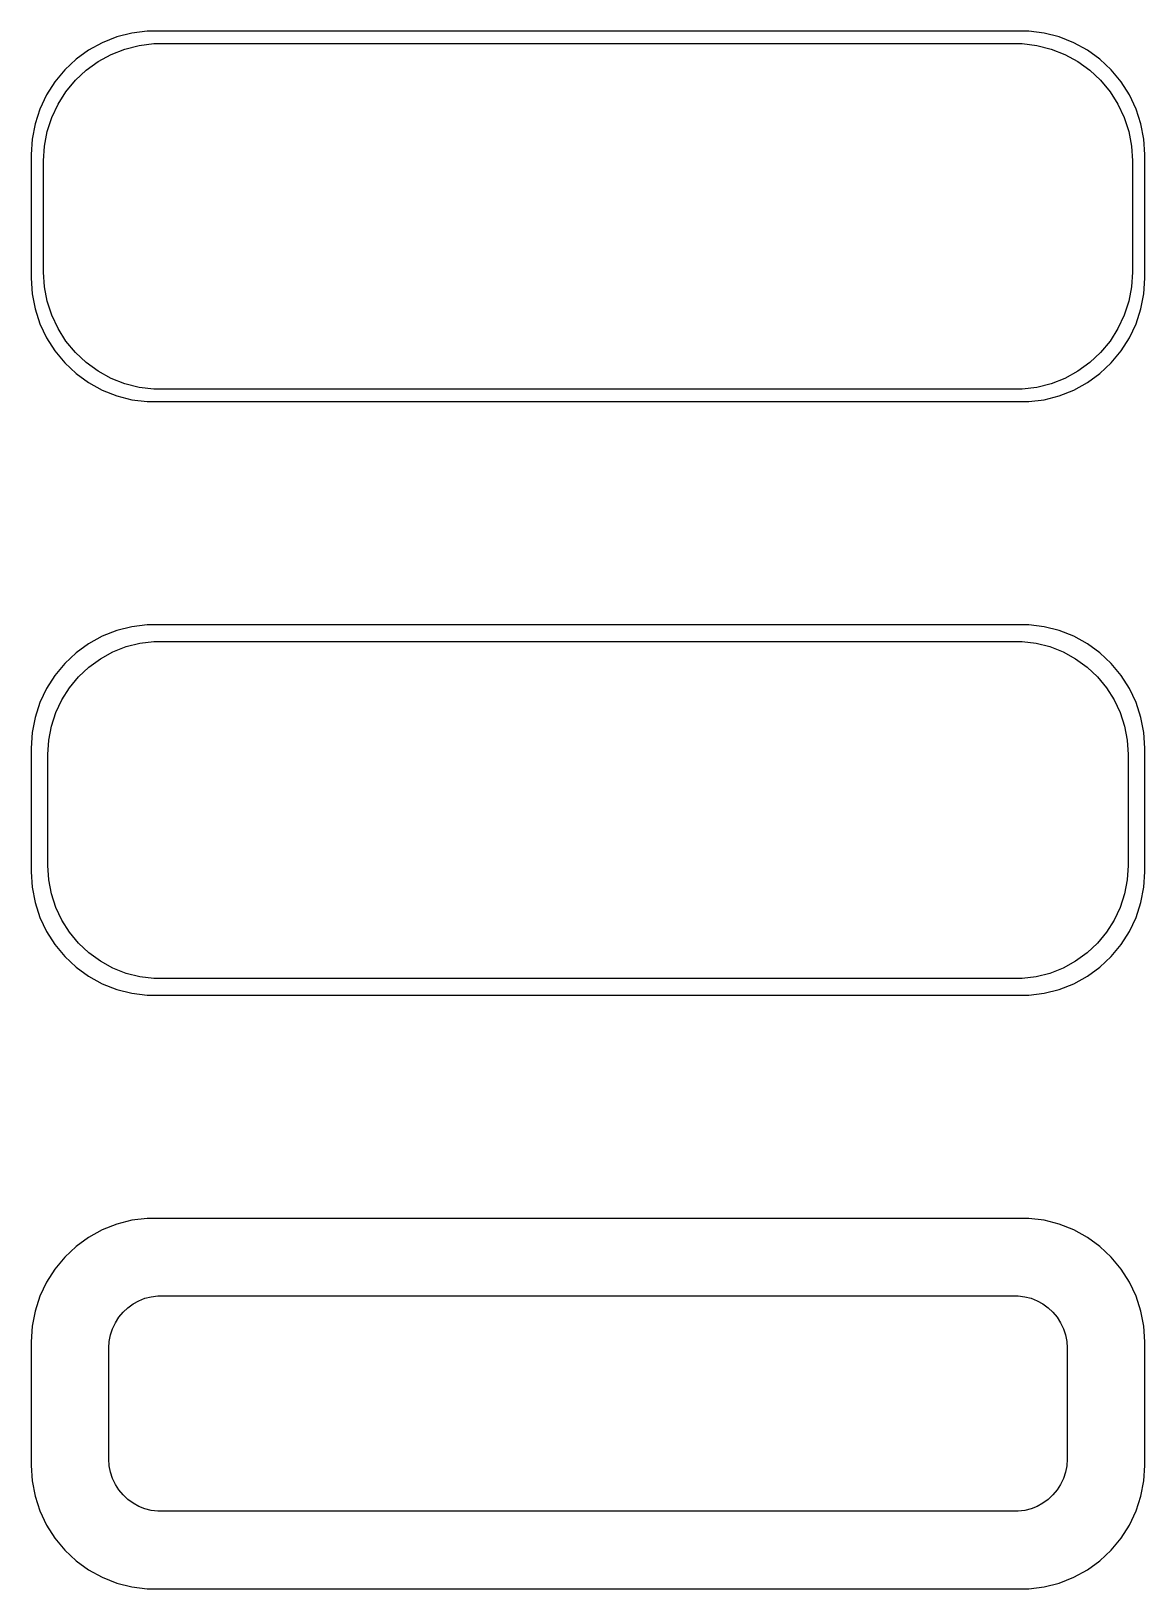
# Model space of a CAD drawing. Header units: metres. Extents: x -22.5 to 22.5, y 64.5 to 127.5.
import ezdxf

# ---------------------------------------------------------------- set-up
doc = ezdxf.new("R2010")
doc.units = ezdxf.units.M

msp = doc.modelspace()

# ---------------------------------------------------------------- linework, layer by layer
for p, q in [((-19.0451, 127.255), (-19.6289, 127.024)), ((-18.4369, 127.411), (-19.0451, 127.255)), ((-17.8139, 127.49), (-18.4369, 127.411)), ((17.8139, 127.49), (-17.8139, 127.49)), ((18.4369, 127.411), (17.8139, 127.49)), ((19.0451, 127.255), (18.4369, 127.411)), ((19.6289, 127.024), (19.0451, 127.255)), ((-20.1791, 126.722), (-20.6871, 126.353)), ((-19.6289, 127.024), (-20.1791, 126.722)), ((-19.2724, 126.548), (-18.7178, 126.768)), ((-18.7178, 126.768), (-18.1401, 126.916)), ((-18.1401, 126.916), (-17.5482, 126.991)), ((-17.5482, 126.991), (17.5482, 126.991)), ((17.5482, 126.991), (18.1401, 126.916)), ((18.1401, 126.916), (18.7178, 126.768)), ((18.7178, 126.768), (19.2724, 126.548)), ((20.1791, 126.722), (19.6289, 127.024)), ((20.6871, 126.353), (20.1791, 126.722)), ((-20.6871, 126.353), (-21.1448, 125.923)), ((-20.2778, 125.91), (-19.7952, 126.261)), ((-19.7952, 126.261), (-19.2724, 126.548)), ((19.2724, 126.548), (19.7952, 126.261)), ((19.7952, 126.261), (20.2778, 125.91)), ((21.1448, 125.923), (20.6871, 126.353)), ((-21.5451, 125.439), (-21.8815, 124.909)), ((-21.1448, 125.923), (-21.5451, 125.439)), ((-21.0928, 125.042), (-20.7126, 125.502)), ((-20.7126, 125.502), (-20.2778, 125.91)), ((20.2778, 125.91), (20.7126, 125.502)), ((20.7126, 125.502), (21.0928, 125.042)), ((21.5451, 125.439), (21.1448, 125.923)), ((21.8815, 124.909), (21.5451, 125.439)), ((-21.8815, 124.909), (-22.1489, 124.341)), ((-21.4124, 124.538), (-21.0928, 125.042)), ((21.0928, 125.042), (21.4124, 124.538)), ((22.1489, 124.341), (21.8815, 124.909)), ((-22.1489, 124.341), (-22.3429, 123.743)), ((-21.6664, 123.999), (-21.4124, 124.538)), ((21.4124, 124.538), (21.6664, 123.999)), ((22.3429, 123.743), (22.1489, 124.341)), ((-22.3429, 123.743), (-22.4606, 123.127)), ((-21.8508, 123.431), (-21.6664, 123.999)), ((21.6664, 123.999), (21.8508, 123.431)), ((22.4606, 123.127), (22.3429, 123.743)), ((-22.4606, 123.127), (-22.5, 122.5)), ((-22, 122.25), (-21.9625, 122.845)), ((-21.9625, 122.845), (-21.8508, 123.431)), ((21.8508, 123.431), (21.9625, 122.845)), ((21.9625, 122.845), (22, 122.25)), ((22.5, 122.5), (22.4606, 123.127)), ((-22.5, 122.5), (-22.5, 117.5)), ((-22, 117.75), (-22, 122.25)), ((22, 122.25), (22, 117.75)), ((22.5, 117.5), (22.5, 122.5)), ((-22.5, 117.5), (-22.4606, 116.873)), ((-21.9625, 117.155), (-22, 117.75)), ((-21.8508, 116.569), (-21.9625, 117.155)), ((21.9625, 117.155), (21.8508, 116.569)), ((22, 117.75), (21.9625, 117.155)), ((22.4606, 116.873), (22.5, 117.5)), ((-22.4606, 116.873), (-22.3429, 116.257)), ((-21.6664, 116.001), (-21.8508, 116.569)), ((21.8508, 116.569), (21.6664, 116.001)), ((22.3429, 116.257), (22.4606, 116.873)), ((-22.3429, 116.257), (-22.1489, 115.659)), ((-21.4124, 115.462), (-21.6664, 116.001)), ((21.6664, 116.001), (21.4124, 115.462)), ((22.1489, 115.659), (22.3429, 116.257)), ((-22.1489, 115.659), (-21.8815, 115.091)), ((-21.0928, 114.958), (-21.4124, 115.462)), ((21.4124, 115.462), (21.0928, 114.958)), ((21.8815, 115.091), (22.1489, 115.659)), ((-21.8815, 115.091), (-21.5451, 114.561)), ((-20.7126, 114.498), (-21.0928, 114.958)), ((21.0928, 114.958), (20.7126, 114.498)), ((21.5451, 114.561), (21.8815, 115.091)), ((-21.5451, 114.561), (-21.1448, 114.077)), ((-21.1448, 114.077), (-20.6871, 113.647)), ((-20.2778, 114.09), (-20.7126, 114.498)), ((-19.7952, 113.739), (-20.2778, 114.09)), ((20.2778, 114.09), (19.7952, 113.739)), ((20.7126, 114.498), (20.2778, 114.09)), ((20.6871, 113.647), (21.1448, 114.077)), ((21.1448, 114.077), (21.5451, 114.561)), ((-20.6871, 113.647), (-20.1791, 113.278)), ((-19.2724, 113.452), (-19.7952, 113.739)), ((-18.7178, 113.232), (-19.2724, 113.452)), ((19.2724, 113.452), (18.7178, 113.232)), ((19.7952, 113.739), (19.2724, 113.452)), ((20.1791, 113.278), (20.6871, 113.647)), ((-20.1791, 113.278), (-19.6289, 112.976)), ((-19.6289, 112.976), (-19.0451, 112.745)), ((-19.0451, 112.745), (-18.4369, 112.589)), ((-18.1401, 113.084), (-18.7178, 113.232)), ((-17.5482, 113.009), (-18.1401, 113.084)), ((17.5482, 113.009), (-17.5482, 113.009)), ((18.1401, 113.084), (17.5482, 113.009)), ((18.7178, 113.232), (18.1401, 113.084)), ((18.4369, 112.589), (19.0451, 112.745)), ((19.0451, 112.745), (19.6289, 112.976)), ((19.6289, 112.976), (20.1791, 113.278)), ((-18.4369, 112.589), (-17.8139, 112.51)), ((-17.8139, 112.51), (17.8139, 112.51)), ((17.8139, 112.51), (18.4369, 112.589)), ((-18.4369, 103.411), (-19.0451, 103.255)), ((-17.8139, 103.49), (-18.4369, 103.411)), ((17.8139, 103.49), (-17.8139, 103.49)), ((18.4369, 103.411), (17.8139, 103.49)), ((19.0451, 103.255), (18.4369, 103.411)), ((-20.1791, 102.722), (-20.6871, 102.353)), ((-19.6289, 103.024), (-20.1791, 102.722)), ((-19.0451, 103.255), (-19.6289, 103.024)), ((-18.6648, 102.604), (-18.1079, 102.747)), ((-18.1079, 102.747), (-17.5375, 102.819)), ((-17.5375, 102.819), (17.5375, 102.819)), ((17.5375, 102.819), (18.1079, 102.747)), ((18.1079, 102.747), (18.6648, 102.604)), ((19.6289, 103.024), (19.0451, 103.255)), ((20.1791, 102.722), (19.6289, 103.024)), ((20.6871, 102.353), (20.1791, 102.722)), ((-20.6871, 102.353), (-21.1448, 101.923)), ((-20.1684, 101.778), (-19.7032, 102.116)), ((-19.7032, 102.116), (-19.1994, 102.393)), ((-19.1994, 102.393), (-18.6648, 102.604)), ((18.6648, 102.604), (19.1994, 102.393)), ((19.1994, 102.393), (19.7032, 102.116)), ((19.7032, 102.116), (20.1684, 101.778)), ((21.1448, 101.923), (20.6871, 102.353)), ((-21.5451, 101.439), (-21.8815, 100.909)), ((-21.1448, 101.923), (-21.5451, 101.439)), ((-20.5875, 101.384), (-20.1684, 101.778)), ((20.1684, 101.778), (20.5875, 101.384)), ((21.5451, 101.439), (21.1448, 101.923)), ((21.8815, 100.909), (21.5451, 101.439)), ((-21.8815, 100.909), (-22.1489, 100.341)), ((-21.2621, 100.456), (-20.954, 100.941)), ((-20.954, 100.941), (-20.5875, 101.384)), ((20.5875, 101.384), (20.954, 100.941)), ((20.954, 100.941), (21.2621, 100.456)), ((22.1489, 100.341), (21.8815, 100.909)), ((-22.1489, 100.341), (-22.3429, 99.7434)), ((-21.5069, 99.9354), (-21.2621, 100.456)), ((21.2621, 100.456), (21.5069, 99.9354)), ((22.3429, 99.7434), (22.1489, 100.341)), ((-22.3429, 99.7434), (-22.4606, 99.1267)), ((-21.6846, 99.3886), (-21.5069, 99.9354)), ((21.5069, 99.9354), (21.6846, 99.3886)), ((22.4606, 99.1267), (22.3429, 99.7434)), ((-22.4606, 99.1267), (-22.5, 98.5)), ((-21.7923, 98.8238), (-21.6846, 99.3886)), ((21.6846, 99.3886), (21.7923, 98.8238)), ((22.5, 98.5), (22.4606, 99.1267)), ((-22.5, 98.5), (-22.5, 93.5)), ((-21.8284, 98.25), (-21.7923, 98.8238)), ((-21.8284, 93.75), (-21.8284, 98.25)), ((21.7923, 98.8238), (21.8284, 98.25)), ((21.8284, 98.25), (21.8284, 93.75)), ((22.5, 93.5), (22.5, 98.5)), ((-22.5, 93.5), (-22.4606, 92.8733)), ((-21.7923, 93.1762), (-21.8284, 93.75)), ((21.8284, 93.75), (21.7923, 93.1762)), ((22.4606, 92.8733), (22.5, 93.5)), ((-22.4606, 92.8733), (-22.3429, 92.2566)), ((-21.6846, 92.6114), (-21.7923, 93.1762)), ((-21.5069, 92.0646), (-21.6846, 92.6114)), ((21.6846, 92.6114), (21.5069, 92.0646)), ((21.7923, 93.1762), (21.6846, 92.6114)), ((22.3429, 92.2566), (22.4606, 92.8733)), ((-22.3429, 92.2566), (-22.1489, 91.6594)), ((-21.2621, 91.5443), (-21.5069, 92.0646)), ((21.5069, 92.0646), (21.2621, 91.5443)), ((22.1489, 91.6594), (22.3429, 92.2566)), ((-22.1489, 91.6594), (-21.8815, 91.0912)), ((-20.954, 91.0589), (-21.2621, 91.5443)), ((21.2621, 91.5443), (20.954, 91.0589)), ((21.8815, 91.0912), (22.1489, 91.6594)), ((-21.8815, 91.0912), (-21.5451, 90.5611)), ((-20.5875, 90.6158), (-20.954, 91.0589)), ((20.954, 91.0589), (20.5875, 90.6158)), ((21.5451, 90.5611), (21.8815, 91.0912)), ((-21.5451, 90.5611), (-21.1448, 90.0773)), ((-21.1448, 90.0773), (-20.6871, 89.6474)), ((-20.1684, 90.2223), (-20.5875, 90.6158)), ((-19.7032, 89.8843), (-20.1684, 90.2223)), ((20.1684, 90.2223), (19.7032, 89.8843)), ((20.5875, 90.6158), (20.1684, 90.2223)), ((20.6871, 89.6474), (21.1448, 90.0773)), ((21.1448, 90.0773), (21.5451, 90.5611)), ((-20.6871, 89.6474), (-20.1791, 89.2784)), ((-19.1994, 89.6073), (-19.7032, 89.8843)), ((-18.6648, 89.3956), (-19.1994, 89.6073)), ((19.1994, 89.6073), (18.6648, 89.3956)), ((19.7032, 89.8843), (19.1994, 89.6073)), ((20.1791, 89.2784), (20.6871, 89.6474)), ((-20.1791, 89.2784), (-19.6289, 88.9759)), ((-19.6289, 88.9759), (-19.0451, 88.7447)), ((-18.1079, 89.2527), (-18.6648, 89.3956)), ((-17.5375, 89.1806), (-18.1079, 89.2527)), ((17.5375, 89.1806), (-17.5375, 89.1806)), ((18.1079, 89.2527), (17.5375, 89.1806)), ((18.6648, 89.3956), (18.1079, 89.2527)), ((19.0451, 88.7447), (19.6289, 88.9759)), ((19.6289, 88.9759), (20.1791, 89.2784)), ((-19.0451, 88.7447), (-18.4369, 88.5886)), ((-18.4369, 88.5886), (-17.8139, 88.5099)), ((-17.8139, 88.5099), (17.8139, 88.5099)), ((17.8139, 88.5099), (18.4369, 88.5886)), ((18.4369, 88.5886), (19.0451, 88.7447)), ((-18.4369, 79.4114), (-19.0451, 79.2553)), ((-17.8139, 79.4901), (-18.4369, 79.4114)), ((17.8139, 79.4901), (-17.8139, 79.4901)), ((18.4369, 79.4114), (17.8139, 79.4901)), ((19.0451, 79.2553), (18.4369, 79.4114)), ((-19.6289, 79.0241), (-20.1791, 78.7216)), ((-19.0451, 79.2553), (-19.6289, 79.0241)), ((19.6289, 79.0241), (19.0451, 79.2553)), ((20.1791, 78.7216), (19.6289, 79.0241)), ((-20.6871, 78.3526), (-21.1448, 77.9227)), ((-20.1791, 78.7216), (-20.6871, 78.3526)), ((20.6871, 78.3526), (20.1791, 78.7216)), ((21.1448, 77.9227), (20.6871, 78.3526)), ((-21.1448, 77.9227), (-21.5451, 77.4389)), ((21.5451, 77.4389), (21.1448, 77.9227)), ((-21.8815, 76.9088), (-22.1489, 76.3406)), ((-21.5451, 77.4389), (-21.8815, 76.9088)), ((21.8815, 76.9088), (21.5451, 77.4389)), ((22.1489, 76.3406), (21.8815, 76.9088)), ((-22.1489, 76.3406), (-22.3429, 75.7434)), ((-18.1482, 76.1588), (-17.9019, 76.2564)), ((-17.9019, 76.2564), (-17.6453, 76.3223)), ((-17.6453, 76.3223), (-17.3825, 76.3555)), ((-17.3825, 76.3555), (17.3825, 76.3555)), ((17.3825, 76.3555), (17.6453, 76.3223)), ((17.6453, 76.3223), (17.9019, 76.2564)), ((17.9019, 76.2564), (18.1482, 76.1588)), ((22.3429, 75.7434), (22.1489, 76.3406)), ((-22.3429, 75.7434), (-22.4606, 75.1267)), ((-18.9567, 75.49), (-18.7879, 75.6941)), ((-18.7879, 75.6941), (-18.5947, 75.8755)), ((-18.5947, 75.8755), (-18.3804, 76.0312)), ((-18.3804, 76.0312), (-18.1482, 76.1588)), ((18.1482, 76.1588), (18.3804, 76.0312)), ((18.3804, 76.0312), (18.5947, 75.8755)), ((18.5947, 75.8755), (18.7879, 75.6941)), ((18.7879, 75.6941), (18.9567, 75.49)), ((22.4606, 75.1267), (22.3429, 75.7434)), ((-22.4606, 75.1267), (-22.5, 74.5)), ((-19.2934, 74.7746), (-19.2115, 75.0266)), ((-19.2115, 75.0266), (-19.0987, 75.2663)), ((-19.0987, 75.2663), (-18.9567, 75.49)), ((18.9567, 75.49), (19.0987, 75.2663)), ((19.0987, 75.2663), (19.2115, 75.0266)), ((19.2115, 75.0266), (19.2934, 74.7746)), ((22.5, 74.5), (22.4606, 75.1267)), ((-22.5, 74.5), (-22.5, 69.5)), ((-19.3596, 74.25), (-19.343, 74.5144)), ((-19.343, 74.5144), (-19.2934, 74.7746)), ((19.2934, 74.7746), (19.343, 74.5144)), ((19.343, 74.5144), (19.3596, 74.25)), ((22.5, 69.5), (22.5, 74.5)), ((-19.3596, 69.75), (-19.3596, 74.25)), ((19.3596, 74.25), (19.3596, 69.75)), ((-22.5, 69.5), (-22.4606, 68.8733)), ((-19.343, 69.4856), (-19.3596, 69.75)), ((-19.2934, 69.2254), (-19.343, 69.4856)), ((19.343, 69.4856), (19.2934, 69.2254)), ((19.3596, 69.75), (19.343, 69.4856)), ((22.4606, 68.8733), (22.5, 69.5)), ((-22.4606, 68.8733), (-22.3429, 68.2566)), ((-19.2115, 68.9734), (-19.2934, 69.2254)), ((-19.0987, 68.7337), (-19.2115, 68.9734)), ((-18.9567, 68.51), (-19.0987, 68.7337)), ((19.0987, 68.7337), (18.9567, 68.51)), ((19.2115, 68.9734), (19.0987, 68.7337)), ((19.2934, 69.2254), (19.2115, 68.9734)), ((22.3429, 68.2566), (22.4606, 68.8733)), ((-22.3429, 68.2566), (-22.1489, 67.6594)), ((-18.7879, 68.3059), (-18.9567, 68.51)), ((-18.5947, 68.1245), (-18.7879, 68.3059)), ((-18.3804, 67.9688), (-18.5947, 68.1245)), ((18.5947, 68.1245), (18.3804, 67.9688)), ((18.7879, 68.3059), (18.5947, 68.1245)), ((18.9567, 68.51), (18.7879, 68.3059)), ((22.1489, 67.6594), (22.3429, 68.2566)), ((-22.1489, 67.6594), (-21.8815, 67.0912)), ((-18.1482, 67.8412), (-18.3804, 67.9688)), ((-17.9019, 67.7436), (-18.1482, 67.8412)), ((-17.6453, 67.6777), (-17.9019, 67.7436)), ((-17.3825, 67.6445), (-17.6453, 67.6777)), ((17.3825, 67.6445), (-17.3825, 67.6445)), ((17.6453, 67.6777), (17.3825, 67.6445)), ((17.9019, 67.7436), (17.6453, 67.6777)), ((18.1482, 67.8412), (17.9019, 67.7436)), ((18.3804, 67.9688), (18.1482, 67.8412)), ((21.8815, 67.0912), (22.1489, 67.6594)), ((-21.8815, 67.0912), (-21.5451, 66.5611)), ((21.5451, 66.5611), (21.8815, 67.0912)), ((-21.5451, 66.5611), (-21.1448, 66.0773)), ((21.1448, 66.0773), (21.5451, 66.5611)), ((-21.1448, 66.0773), (-20.6871, 65.6474)), ((-20.6871, 65.6474), (-20.1791, 65.2784)), ((20.1791, 65.2784), (20.6871, 65.6474)), ((20.6871, 65.6474), (21.1448, 66.0773)), ((-20.1791, 65.2784), (-19.6289, 64.9759)), ((-19.6289, 64.9759), (-19.0451, 64.7447)), ((19.0451, 64.7447), (19.6289, 64.9759)), ((19.6289, 64.9759), (20.1791, 65.2784)), ((-19.0451, 64.7447), (-18.4369, 64.5886)), ((-18.4369, 64.5886), (-17.8139, 64.5099)), ((-17.8139, 64.5099), (17.8139, 64.5099)), ((17.8139, 64.5099), (18.4369, 64.5886)), ((18.4369, 64.5886), (19.0451, 64.7447))]:
    msp.add_line(p, q)

doc.saveas('drawing.dxf')
